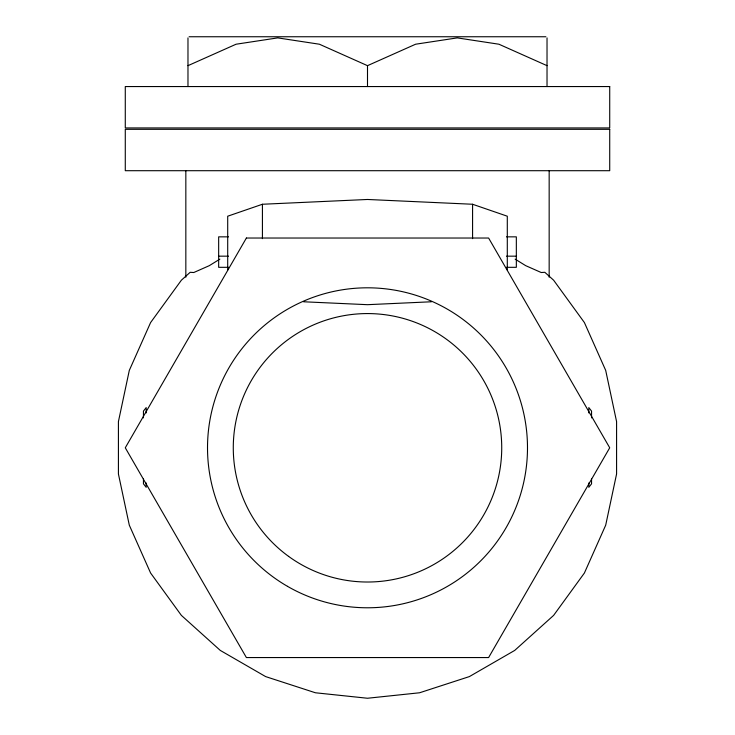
<?xml version="1.0" encoding="UTF-8"?>
<svg xmlns="http://www.w3.org/2000/svg" width="735" height="735" viewBox="0 0 735 735"><rect width="100%" height="100%" fill="white"/><g stroke="black" fill="none" stroke-linecap="round" stroke-linejoin="round"><path stroke-width="1.1" d="M219.857 259.133L209.31 265.657L193.783 272.52L190.163 272.299L181.37 280.21L150.601 322.564L129.305 370.394L118.418 421.614L118.418 473.974L129.305 525.185L150.601 573.024L181.37 615.379L220.289 650.42L265.629 676.595L315.425 692.774L367.5 698.25L419.575 692.774L469.371 676.595L514.711 650.42L553.63 615.379L584.399 573.024L605.695 525.185L616.582 473.974L616.582 421.614L605.695 370.394L584.399 322.564L553.63 280.21L544.837 272.299L541.217 272.52L525.69 265.657L515.143 259.133M187.976 65.663L236.082 44.219L277.738 37.889L319.394 44.219L367.5 65.663L415.606 44.219L457.262 37.889L498.918 44.219L547.024 65.663M507.297 270.011L507.297 216.209L472.577 204.256L367.5 199.47L262.423 204.256L227.703 216.209L227.703 270.011M431.454 301.773L367.5 304.685L303.546 301.773M189.115 36.75L545.884 36.75M228.53 236.845L218.662 236.845L218.662 267.319L228.53 267.319M506.47 236.845L516.337 236.845L516.337 267.319L506.47 267.319M218.662 256.166L228.53 256.166M506.47 256.166L516.337 256.166M591.556 417.893L591.556 411.095L588.818 407.603L588.818 412.941M591.556 478.954L591.556 483.823L588.818 487.314L588.818 482.968M549.164 170.704L549.164 277.205M547.024 37.889L547.024 86.555M472.577 204.256L472.577 238.654M367.5 65.663L367.5 86.555M262.423 204.256L262.423 238.654M187.976 37.889L187.976 86.555M185.836 170.704L185.836 277.205M146.182 412.941L146.182 407.603L143.444 411.095L143.444 417.893M146.182 482.968L146.182 487.314L143.444 483.823L143.444 478.954M246.39 238.03L125.281 447.79L246.39 657.559L488.61 657.559L609.719 447.79L488.61 238.03L246.39 238.03M609.719 86.555L125.281 86.555L125.281 127.936L609.719 127.936L609.719 86.555M609.719 129.314L125.281 129.314L125.281 170.704L609.719 170.704L609.719 129.314M287.504 586.346A159.991 159.991 0 0 0 527.491 447.79A159.991 159.991 0 0 0 287.504 309.242A159.991 159.991 0 0 0 287.504 586.346M288.607 556.386A134.229 134.229 0 0 0 500.994 461.828A134.229 134.229 0 0 0 312.908 325.173A134.229 134.229 0 0 0 288.607 556.386"/></g></svg>
